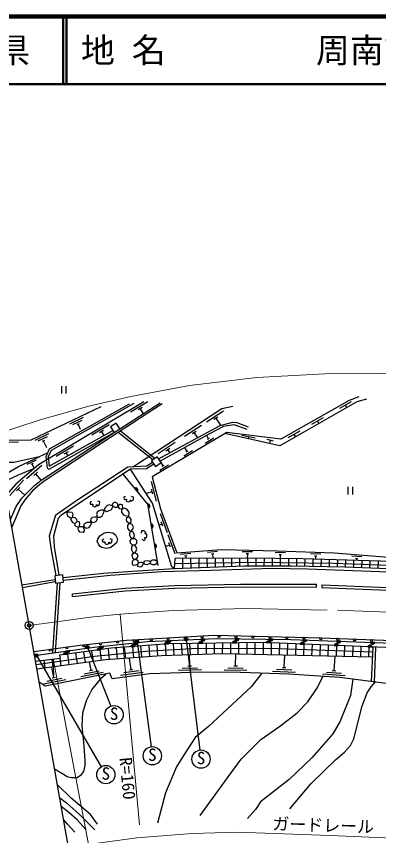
# Model space of a CAD drawing. Units: millimetres at full size, sheet at 1:1000; details may follow other scales. Extents: x 40000 to 680000, y 20000 to 380000.
# Drawn here: x 360864 to 414258, y 259166 to 380000 of the extents above; entities that cross this region are included whole.
import ezdxf
from ezdxf.enums import TextEntityAlignment as Align

# ---------------------------------------------------------------- set-up
doc = ezdxf.new("R2010")
doc.units = ezdxf.units.MM
doc.header["$LTSCALE"] = 1000
doc.header["$PDMODE"] = 32
doc.header["$PDSIZE"] = 500
doc.linetypes.add('CHAIN', pattern=[18.5, 12, -1.5, 3.5, -1.5])
for name, color, linetype, lineweight in [('M-BGD', 7, 'Continuous', 25), ('M-BGD-EXST', 7, 'Continuous', 25), ('M-BMK', 2, 'CHAIN', 13), ('M-BMK-OTRS', 5, 'Continuous', 25), ('M-BMK-SRVR', 3, 'Continuous', 25), ('M-STR-HTXT', 7, 'Continuous', 13), ('M-TTL', 2, 'Continuous', 140), ('M-TTL-LINE', 7, 'Continuous', 50)]:
    doc.layers.add(name, color=color, linetype=linetype, lineweight=lineweight)
doc.layers.add('M-OTRS', color=6, linetype='Continuous')
doc.layers.add('M-TTL-TXT', color=7, linetype='Continuous')
doc.styles.add('ＭＳ ゴシック', font='')
doc.styles.get('ＭＳ ゴシック').set_extended_font_data('MS Gothic')

msp = doc.modelspace()

# ---------------------------------------------------------------- hatches: boundary and pattern name
at = {"layer": 'M-BGD'}
for points in [[(378711, 309928), (378314, 310412, -0.84072)], [(380331, 307481), (380228, 308098, -0.84072)], [(380826, 304522), (380723, 305139, -0.84072)], [(381320, 301563), (381217, 302180, -0.84072)], [(378091, 287563), (378714, 287627, -0.84072)], [(383330, 287475), (382707, 287425, -0.84072)], [(383077, 287906), (383702, 287933, -0.84072)], [(388330, 287537), (387704, 287530, -0.84072)], [(388072, 288123), (388698, 288151, -0.84072)], [(393330, 287598), (392704, 287591, -0.84072)], [(393070, 288190), (393696, 288183, -0.84072)], [(398328, 287602), (397703, 287628, -0.84072)], [(398070, 288135), (398696, 288128, -0.84072)], [(403324, 287397), (402699, 287422, -0.84072)], [(403068, 288036), (403694, 288013, -0.84072)], [(408065, 287857), (408691, 287835, -0.84072)], [(413062, 287678), (413687, 287656, -0.84072)], [(368161, 286395), (368781, 286480, -0.84072)], [(373370, 286603), (372750, 286520, -0.84072)], [(373117, 287051), (373740, 287115, -0.84072)], [(378346, 287078), (377722, 287028, -0.84072)], [(408320, 287191), (407695, 287217, -0.84072)], [(413316, 286986), (412691, 287011, -0.84072)], [(368414, 285940), (367794, 285857, -0.84072)]]:
    msp.add_hatch(color=256, dxfattribs=at).paths.add_polyline_path(points)
at = {"layer": 'M-BGD-EXST'}
for points in [[(378906, 287879, -1), (378466, 287639, -0.41421), (378566, 287979, -0.41421)], [(386095, 288239, -1), (385656, 288000, -0.41421), (385756, 288339, -0.41421)], [(371545, 287086, -1), (371106, 286847, -0.41421), (371206, 287186, -0.41421)], [(364039, 285871, -1), (363600, 285632, -0.41421), (363700, 285971, -0.41421)]]:
    msp.add_hatch(color=256, dxfattribs=at).paths.add_polyline_path(points)

# ---------------------------------------------------------------- linework, layer by layer
at = {"layer": 'M-BGD'}
for p, q in [((367492, 325473), (367492, 324355)), ((368159, 325473), (368159, 324355)), ((376108, 319177), (382041, 323010)), ((380243, 323161), (377667, 321624)), ((410218, 323127), (408477, 322142)), ((409348, 322635), (409551, 322276)), ((379409, 322314), (378808, 321955)), ((379109, 322135), (379548, 321399)), ((391371, 321788), (388864, 320141)), ((370707, 320831), (368673, 319869)), ((370496, 320399), (369140, 319758)), ((390574, 320906), (389989, 320522)), ((390282, 320714), (390952, 319695)), ((406102, 320800), (404361, 319815)), ((405232, 320307), (405443, 319935)), ((370105, 319882), (369788, 319733)), ((369946, 319807), (370267, 319130)), ((374558, 319768), (371982, 318231)), ((388146, 319669), (385638, 318022)), ((365594, 318411), (363560, 317449)), ((365383, 317980), (364027, 317338)), ((373725, 318921), (373124, 318563)), ((373424, 318742), (373764, 318172)), ((380996, 314586), (375887, 318634)), ((376228, 318856), (381303, 314809)), ((387349, 318787), (386764, 318403)), ((387057, 318595), (387548, 317847)), ((388689, 317072), (389978, 317839)), ((389180, 317713), (388912, 318164)), ((389030, 317624), (389331, 317803)), ((396070, 317794), (394111, 318193)), ((395090, 317993), (395031, 317703)), ((402638, 318841), (400897, 317857)), ((401768, 318349), (401985, 317965)), ((361163, 317202), (358913, 317164)), ((364992, 317463), (364676, 317313)), ((364834, 317388), (365302, 316398)), ((369305, 316633), (366729, 315096)), ((384277, 317128), (381769, 315480)), ((398782, 317343), (397809, 317575)), ((398295, 317459), (398189, 317002)), ((368472, 315786), (367870, 315427)), ((368171, 315607), (368425, 315181)), ((383480, 316245), (382895, 315861)), ((383188, 316053), (383474, 315618)), ((385542, 315197), (386831, 315965)), ((386033, 315839), (385696, 316405)), ((385883, 315749), (386183, 315928)), ((363754, 314552), (362391, 313925)), ((382490, 313728), (382189, 314217)), ((364631, 313735), (362364, 311770)), ((363357, 314040), (363039, 313893)), ((363198, 313966), (363487, 313338)), ((381999, 313086), (383288, 313854)), ((382339, 313638), (382640, 313818)), ((363958, 312756), (363429, 312297)), ((363694, 312526), (364528, 311563)), ((361915, 311570), (359897, 309350)), ((381532, 308484), (380778, 311388)), ((409731, 310609), (409731, 309491)), ((410398, 310609), (410398, 309491)), ((361363, 310517), (360892, 309999)), ((361128, 310258), (362112, 309364)), ((378314, 310412), (378711, 309928)), ((380864, 309860), (379985, 309632)), ((380952, 309522), (380776, 310199)), ((380228, 308098), (380331, 307481)), ((383119, 303818), (382083, 306634)), ((380723, 305139), (380826, 304522)), ((382320, 305122), (381901, 304968)), ((382440, 304794), (382199, 305451)), ((384258, 300721), (383223, 303536)), ((381217, 302180), (381320, 301563)), ((383580, 301696), (383338, 302353)), ((383459, 302025), (382862, 301805)), ((390516, 301060), (389020, 300945)), ((395664, 300999), (394164, 301033)), ((400512, 300872), (399013, 300923)), ((386563, 300757), (385067, 300642)), ((385350, 300047), (385373, 298615)), ((386012, 300413), (385663, 300387)), ((385838, 300400), (385865, 300050)), ((386550, 300052), (386572, 298658)), ((387750, 300057), (387772, 298702)), ((388950, 300062), (388971, 298745)), ((389966, 300717), (389617, 300690)), ((389791, 300704), (389840, 300066)), ((390150, 300067), (390171, 298789)), ((391351, 300072), (391370, 298833)), ((392551, 300077), (392570, 298876)), ((393751, 300082), (393769, 298920)), ((395082, 300712), (394732, 300720)), ((394907, 300716), (394893, 300087)), ((394951, 300087), (394969, 298948)), ((396169, 300072), (396152, 298953)), ((397369, 300056), (397353, 298959)), ((398569, 300040), (398553, 298964)), ((399927, 300592), (399577, 300604)), ((399752, 300598), (399733, 300025)), ((399768, 300024), (399753, 298969)), ((400968, 300008), (400953, 298975)), ((402168, 299992), (402153, 298961)), ((403368, 299971), (403353, 298933)), ((405737, 300662), (404238, 300721)), ((404568, 299935), (404553, 298905)), ((405151, 300384), (404801, 300398)), ((404976, 300391), (404957, 299923)), ((405767, 299898), (405752, 298877)), ((406967, 299862), (406952, 298849)), ((408177, 299825), (408142, 298822)), ((409376, 299788), (409342, 298793)), ((411788, 300269), (410293, 300384)), ((410576, 299751), (410541, 298748)), ((411192, 300014), (410843, 300041)), ((411018, 300027), (410995, 299739)), ((411775, 299715), (411740, 298704)), ((412974, 299678), (412939, 298660)), ((414174, 299642), (414138, 298615)), ((367699, 297629), (366506, 297502)), ((366506, 297502), (366622, 296408)), ((367815, 296535), (367699, 297629)), ((361674, 296166), (366564, 296955)), ((366603, 296590), (361751, 295731)), ((366237, 286129), (366926, 296441)), ((367280, 296478), (366570, 286175)), ((366622, 296408), (367815, 296535)), ((405090, 295830), (405090, 296230)), ((405886, 296162), (405869, 295762)), ((405886, 296162), (415644, 295751)), ((369152, 294453), (369111, 294851)), ((405869, 295762), (415627, 295351)), ((378714, 287627), (378091, 287563)), ((383702, 287933), (383077, 287906)), ((388698, 288151), (388072, 288123)), ((392424, 287587), (392419, 285972)), ((392704, 287591), (393330, 287598)), ((393696, 288183), (393070, 288190)), ((393625, 287602), (393619, 285943)), ((394825, 287616), (394818, 285914)), ((396025, 287631), (396018, 285885)), ((397225, 287646), (397218, 285856)), ((397703, 287628), (398328, 287602)), ((398696, 288128), (398070, 288135)), ((398425, 287598), (398418, 285827)), ((403694, 288013), (403068, 288036)), ((408691, 287835), (408065, 287857)), ((413687, 287656), (413062, 287678)), ((368781, 286480), (368161, 286395)), ((371956, 286414), (372177, 284853)), ((372750, 286520), (373370, 286603)), ((373740, 287115), (373117, 287051)), ((373181, 286578), (373337, 285011)), ((374371, 286737), (374531, 285139)), ((375565, 286856), (375728, 285225)), ((376762, 286952), (376925, 285311)), ((377722, 287028), (378346, 287078)), ((377958, 287047), (378123, 285397)), ((379154, 287142), (379320, 285483)), ((380384, 287240), (380484, 285566)), ((381581, 287336), (381681, 285652)), ((382707, 287425), (383330, 287475)), ((382777, 287431), (382879, 285714)), ((383976, 287484), (384079, 285755)), ((385177, 287499), (385279, 285796)), ((386378, 287513), (386478, 285837)), ((387624, 287529), (387618, 285875)), ((387704, 287530), (388330, 287537)), ((388824, 287543), (388818, 285916)), ((390024, 287558), (390019, 285957)), ((391224, 287573), (391219, 285998)), ((399649, 287548), (399587, 285798)), ((400848, 287499), (400787, 285769)), ((402047, 287449), (401986, 285740)), ((402699, 287422), (403324, 287397)), ((403246, 287400), (403186, 285711)), ((404445, 287351), (404386, 285682)), ((405644, 287301), (405586, 285653)), ((406843, 287252), (406785, 285624)), ((407695, 287217), (408320, 287191)), ((408042, 287203), (407985, 285595)), ((409241, 287153), (409185, 285566)), ((410440, 287104), (410385, 285537)), ((411639, 287055), (411584, 285508)), ((412691, 287011), (413316, 286986)), ((412838, 287005), (412784, 285479)), ((413417, 286981), (413180, 281867)), ((413817, 286965), (413587, 281814)), ((367265, 285308), (367422, 284203)), ((367794, 285857), (368414, 285940)), ((368388, 285937), (368611, 284365)), ((369578, 286096), (369800, 284528)), ((370767, 286255), (370988, 284690)), ((377783, 283653), (377554, 285356)), ((386420, 284200), (386368, 285833)), ((393172, 284208), (393204, 285953)), ((400341, 283968), (400420, 285778)), ((407697, 283499), (407837, 285599)), ((364886, 284988), (365044, 283878)), ((366076, 285148), (366233, 284041)), ((366395, 282473), (366089, 284021)), ((371892, 283558), (371651, 284781)), ((386158, 284192), (386682, 284209)), ((392909, 284213), (393434, 284203)), ((400079, 283979), (400604, 283956)), ((370353, 282642), (373664, 283296)), ((370846, 283046), (373054, 283481)), ((371634, 283507), (372149, 283609)), ((376190, 282834), (379535, 283282)), ((376707, 283206), (378937, 283505)), ((377522, 283618), (378043, 283687)), ((384752, 283547), (388126, 283654)), ((385305, 283865), (387554, 283936)), ((391473, 283640), (394848, 283576)), ((392041, 283929), (394291, 283887)), ((398630, 283441), (402001, 283296)), ((399205, 283717), (401452, 283620)), ((405973, 283013), (409340, 282787)), ((406554, 283274), (408799, 283124)), ((407435, 283516), (407959, 283481)), ((364856, 281557), (368167, 282211)), ((365349, 281961), (367557, 282396)), ((366137, 282422), (366652, 282524))]:
    msp.add_line(p, q, dxfattribs=at)
for points in [[(411337, 323868), (409930, 323347), (399851, 317648), (391875, 318646), (380879, 312096), (382107, 307370), (384497, 300873), (391075, 301378), (399295, 301190), (407696, 300859), (416927, 300148), (422432, 300162), (427927, 299975), (429297, 323666)], [(379662, 323132), (364098, 313843), (360804, 310987), (359336, 309372)], [(382337, 322835), (373599, 317144), (365123, 311559), (364318, 310976), (363260, 310017), (362167, 308748), (361527, 307788), (360167, 304676)], [(375266, 318637), (365636, 313179), (365434, 313369), (365233, 315070), (365726, 316224), (377561, 322872)], [(378154, 322878), (366002, 315950), (365553, 315013), (365678, 313642), (375085, 318912)], [(412491, 323545), (411064, 323138), (399705, 316666), (391577, 318469)], [(357901, 317475), (363031, 317561), (373348, 322444)], [(378121, 313614), (391157, 322178), (392767, 322495)], [(381826, 314716), (390899, 319681), (392761, 320165), (393349, 320086), (395039, 319467)], [(394897, 319083), (392973, 319736), (391412, 319506), (389354, 318406), (382049, 314410)], [(359971, 305783), (360854, 307711), (361681, 308934), (363536, 310790), (364539, 311572), (375266, 318637)], [(365479, 315647), (364236, 315020), (360494, 314212), (358481, 314198)], [(358833, 312214), (361198, 313622), (364236, 315020)], [(366719, 297525), (365990, 301569), (365757, 303375), (366328, 305343), (366689, 306473), (369763, 308627), (377294, 313579), (380106, 313698), (380944, 314229)], [(358985, 311355), (361151, 312397), (363542, 313361)], [(381137, 313964), (380062, 313278), (377672, 313195), (367435, 306397), (367005, 305955), (366322, 303344), (366441, 301775), (367102, 297566)], [(384106, 298569), (383775, 298800), (380924, 308185), (377672, 313195)], [(381745, 299019), (380232, 308073), (376609, 312489)], [(371955, 308465), (371718, 308329), (371760, 308058), (372117, 308067), (372091, 307804), (372405, 307677), (372685, 307821), (372685, 307999), (372820, 307813), (373134, 308016), (373168, 308406), (372863, 308507)], [(376933, 309165), (376696, 309030), (376738, 308758), (377095, 308767), (377069, 308504), (377383, 308377), (377663, 308521), (377663, 308699), (377798, 308513), (378112, 308716), (378146, 309106), (377841, 309207)], [(375071, 307783), (374600, 307944), (374256, 307874), (373850, 307398), (373829, 307181), (374123, 306992), (374453, 307062), (374859, 307272), (375014, 307566), (375086, 307778)], [(369140, 306084), (369231, 306540), (369062, 306841), (368642, 306897), (368515, 306869), (368305, 306715), (368382, 306267), (368698, 306141), (368950, 305993)], [(369813, 305474), (369757, 305769), (369512, 306028), (369140, 306084), (368950, 305993), (368880, 305720), (369112, 305348), (369505, 305221)], [(370185, 304779), (370199, 305186), (370108, 305446), (369813, 305474), (369505, 305221), (369406, 304983), (369631, 304808), (370003, 304653)], [(379418, 302905), (379585, 302689), (379847, 302769), (379790, 303120), (380053, 303131), (380136, 303460), (379954, 303717), (379778, 303692), (379944, 303852), (379699, 304135), (379308, 304114), (379250, 303798)], [(373758, 302903), (373520, 302767), (373563, 302496), (373919, 302505), (373893, 302242), (374207, 302115), (374487, 302259), (374487, 302437), (374623, 302250), (374936, 302454), (374970, 302844), (374665, 302945)], [(378341, 301985), (378628, 302323), (378614, 302694), (378362, 302919), (377794, 302954), (377591, 302701), (377640, 302358), (377983, 302020)], [(378854, 299397), (378811, 299650), (378713, 299818), (378341, 299874), (378005, 299734), (377906, 299545), (377949, 299159), (378145, 299054), (378453, 299110), (378629, 299173), (378734, 299215)], [(380616, 299559), (380425, 299670), (380138, 299691), (379773, 299663), (379633, 299593), (379654, 299341), (379780, 299180), (379990, 299131), (380215, 299180), (380411, 299250), (380602, 299342)], [(537207, 294959), (511515, 296042), (491766, 296871), (491755, 296266), (485672, 296673), (485672, 297168), (467097, 297859), (435986, 298904), (419393, 299482), (403099, 299980), (395065, 300087), (384218, 300043), (384106, 298569)], [(367743, 297219), (373686, 297871), (378715, 298225), (384106, 298569)], [(367783, 296839), (374704, 297592), (382292, 298099), (389567, 298327), (398555, 298595), (403765, 298497), (418483, 297985), (447667, 297017), (489452, 295626), (514789, 294527), (560710, 292659)], [(384106, 298569), (394501, 298946), (401484, 298977), (409271, 298795), (422110, 298321), (436093, 297859), (458623, 297097), (469416, 296681), (487246, 296088), (499422, 295711), (514533, 295011), (531434, 294384), (537173, 294183)], [(384162, 299306), (396144, 299496), (407602, 299328), (437545, 298288), (455498, 297716), (470292, 297223), (485672, 296673)], [(369111, 294851), (376883, 295663), (384196, 296045), (393895, 296255), (405091, 296230)], [(369152, 294453), (376915, 295264), (384211, 295646), (393899, 295855), (405090, 295830)], [(363414, 286343), (370251, 287268), (377084, 287995), (390048, 288714), (405861, 288358), (437230, 287174), (474945, 285821), (478136, 285100)], [(363518, 285753), (372332, 286971), (380213, 287781), (390314, 288221), (401310, 288099), (420453, 287414), (436069, 286811), (474822, 285286), (480683, 283882), (486395, 281189)], [(485481, 280514), (479451, 283343), (475162, 284646), (462191, 284975), (397259, 287646), (383347, 287476), (374824, 286797), (367231, 285782), (367294, 285312), (363682, 284826)], [(363759, 284394), (372379, 285615), (379954, 286371), (387499, 286820), (399474, 286776), (413385, 286283)], [(413347, 285466), (391269, 285999), (382242, 285693), (373983, 285099), (363878, 283719)], [(470681, 283184), (468529, 281463), (466631, 280888), (465345, 279160), (461825, 277210), (434612, 278246), (420614, 279128), (417637, 281289), (408524, 282471), (401038, 282972), (393890, 283231), (388151, 283285), (380535, 283043), (374990, 282300), (374643, 283112), (365081, 281225), (364220, 281790)], [(366482, 269011), (367813, 268223), (368357, 267861), (368978, 267718), (369808, 267718), (370467, 268157), (370792, 268624), (370992, 269502), (371018, 270328), (370797, 272968), (370536, 275355), (370681, 277260), (371203, 279106), (371986, 280673), (373475, 282499), (374024, 282990)], [(397046, 283117), (395473, 281106), (389176, 275284), (387212, 273660), (385588, 271150), (384473, 269297), (382848, 265464), (381677, 261025)], [(387957, 262123), (392004, 267685), (394009, 270439), (396897, 273327), (399858, 275426), (402258, 277264), (403813, 278876), (405238, 280994), (406042, 282637)], [(410450, 282221), (410092, 279811), (408612, 276025), (407506, 274169), (404430, 270626), (401076, 267460), (396840, 264144), (396109, 263040), (394948, 261693)], [(401195, 263104), (404337, 266833), (407885, 270345), (409222, 271451), (410113, 272480), (410613, 273461), (410984, 274962), (411797, 278175), (412588, 280230), (413155, 281121), (413730, 281796)], [(372799, 260868), (371789, 262280), (370876, 263044), (368932, 264704), (366902, 266642)], [(367228, 264799), (368254, 263997), (370148, 262301), (372407, 260023)], [(371076, 260044), (369834, 261475), (368588, 262573), (367469, 263442)], [(369457, 259664), (368421, 260875), (367801, 261566)]]:
    msp.add_lwpolyline(points, dxfattribs=at)
for points in [[(375273, 318627), (376108, 319177), (375558, 320012), (374723, 319462)], [(381380, 313629), (382189, 314217), (381601, 315026), (380792, 314438)], [(375885, 307755), (375744, 308176), (375379, 308337), (375183, 308246), (374979, 308057), (375071, 307783), (375358, 307594), (375610, 307629)], [(373829, 307181), (373378, 307164), (373077, 307066), (372775, 306870), (372670, 306534), (372824, 306142), (373210, 306121), (373512, 306352), (373722, 306702)], [(376566, 307375), (376488, 307938), (376257, 308029), (376018, 307987), (375885, 307755), (375892, 307538), (376032, 307398)], [(377429, 306147), (377464, 306871), (377141, 307312), (376755, 307480), (376377, 307270), (376363, 306829), (376699, 306443), (377267, 306261)], [(372824, 306142), (372445, 306126), (372010, 306098), (371828, 305888), (371786, 305601), (371968, 305349), (372347, 305398), (372711, 305601), (372767, 305797)], [(377569, 305220), (377801, 305447), (377773, 305776), (377604, 306063), (377429, 306147), (377106, 306035), (377029, 305734), (377148, 305482)], [(370592, 304751), (370802, 304499), (370830, 304141), (370690, 303889), (370234, 303917), (370052, 304190), (369975, 304365), (370003, 304653), (370185, 304779)], [(371968, 305349), (371532, 305368), (371237, 305333), (370789, 305109), (370824, 304780), (371153, 304527), (371581, 304604), (371806, 304927)], [(377717, 304041), (378006, 304373), (378102, 304646), (377927, 305073), (377569, 305220), (377366, 305171), (377219, 304905), (377247, 304520), (377408, 304303)], [(372862, 302883), (373153, 303362), (373742, 303763), (374293, 303904), (375079, 303842), (375465, 303551), (375763, 302923), (375622, 302357), (375213, 301988), (374678, 301627), (374081, 301524), (373436, 301666), (373208, 301799), (372972, 302176), (372767, 302601)], [(378078, 302936), (378271, 303369), (378208, 303649), (378039, 303957), (377717, 304041), (377527, 303824), (377527, 303488), (377675, 303208)], [(378327, 300835), (378607, 301348), (378509, 301705), (378341, 301985), (377983, 302020), (377850, 301740), (377829, 301341), (377983, 301012)], [(378341, 299874), (378663, 300114), (378790, 300352), (378684, 300716), (378327, 300835), (378067, 300835), (377885, 300604), (377990, 300086)], [(381653, 299569), (381317, 299818), (380876, 299818), (380672, 299720), (380616, 299559), (380602, 299342), (380728, 299209), (380904, 299174), (381261, 299174), (381423, 299230), (381542, 299293)], [(379654, 299341), (379415, 299460), (379197, 299446), (378854, 299397), (378734, 299215), (378727, 298907), (378966, 298830), (379239, 298865), (379464, 299012), (379520, 299124)]]:
    msp.add_lwpolyline(points, close=True, dxfattribs=at)
for centre in [(373275, 287439), (375761, 287703), (378252, 287909), (380748, 288048), (383244, 288187), (385740, 288325), (388236, 288464), (390733, 288549), (393233, 288493), (395732, 288436), (398231, 288380), (400731, 288324), (403230, 288267), (405730, 288211), (408228, 288118), (410726, 288024), (413224, 287930), (365832, 286519), (368310, 286854), (370789, 287174)]:
    msp.add_circle(centre, 150, dxfattribs=at)
for centre, start, end in [((378470, 310135), 319.25546, 119.47319), ((380226, 307780), 289.3732, 89.59093), ((380720, 304821), 289.3732, 89.59093), ((381214, 301862), 289.3732, 89.59093), ((378397, 287649), 195.76196, 355.9797), ((383023, 287396), 14.44634, 174.66408), ((383387, 287974), 192.38573, 352.60346), ((388018, 287479), 10.59035, 170.80808), ((388383, 288191), 192.38573, 352.60346), ((393017, 287540), 10.59035, 170.80808), ((393384, 288241), 189.25448, 349.47221), ((398014, 287561), 7.5353, 167.75303), ((398383, 288186), 189.25448, 349.47221), ((403009, 287355), 7.5353, 167.75303), ((403383, 288079), 187.84149, 348.05922), ((408380, 287900), 187.84149, 348.05922), ((413377, 287722), 187.84149, 348.05922), ((368463, 286491), 197.75285, 357.97058), ((373067, 286507), 17.50747, 177.72521), ((373423, 287138), 195.76196, 355.9797), ((378039, 286999), 14.44634, 174.66408), ((408005, 287149), 7.5353, 167.75303), ((413001, 286944), 7.5353, 167.75303), ((368112, 285845), 17.50747, 177.72521)]:
    msp.add_arc(centre, 318, start, end, dxfattribs=at)
at = {"layer": 'M-BGD-EXST'}
for p, q in [((378686, 287759), (380723, 272276)), ((385875, 288119), (387913, 271789)), ((371325, 286967), (374765, 278247)), ((363819, 285752), (373369, 269333))]:
    msp.add_line(p, q, dxfattribs=at)
for centre, radius in [((378686, 287759), 250), ((385875, 288119), 250), ((371325, 286967), 250), ((363819, 285752), 250), ((375261, 276991), 1350), ((380899, 270938), 1350), ((388080, 270449), 1350), ((374048, 268166), 1350)]:
    msp.add_circle(centre, radius, dxfattribs=at)
at = {"layer": 'M-BMK'}
msp.add_lwpolyline([(362736, 290169), (371805, 291402), (376148, 291817), (383977, 292370), (394684, 292686), (410630, 292342), (432872, 291419), (461807, 290123), (502756, 288455), (561894, 286313), (576767, 285639)], dxfattribs=at)
at = {"layer": 'M-BMK-OTRS'}
msp.add_line((370313, 247380), (357600, 319178), dxfattribs=at)
at = {"layer": 'M-BMK-SRVR'}
msp.add_circle((362736, 290169), 600, dxfattribs=at)
at = {"layer": 'M-OTRS'}
msp.add_point((362736, 290169), dxfattribs=at)
at = {"layer": 'M-STR-HTXT'}
for p, q in [((379020, 260761), (376148, 291817)), ((366276, 285225), (366396, 282773))]:
    msp.add_line(p, q, dxfattribs=at)
for points in [[(357747, 318345), (364378, 320514), (371559, 322497), (377737, 323940), (386380, 325552), (396326, 326737), (406345, 327267), (414867, 327341), (429823, 326615), (457821, 325496), (486761, 324285), (516440, 323130), (577688, 320652)], [(366276, 285225), (374393, 242645), (399550, 242213)], [(368524, 257482), (378633, 258826), (386767, 259490), (393445, 259650), (407052, 259203), (445392, 257582), (476556, 256325)]]:
    msp.add_lwpolyline(points, dxfattribs=at)
at = {"layer": 'M-TTL'}
msp.add_line((680000, 380000), (40000, 380000), dxfattribs=at)
at = {"layer": 'M-TTL-LINE'}
for p, q in [((367750, 380000), (367750, 370000)), ((368250, 380000), (368250, 370000)), ((40000, 370000), (680000, 370000))]:
    msp.add_line(p, q, dxfattribs=at)

# ---------------------------------------------------------------- texts
at = {"layer": 'M-BGD-EXST', "style": 'ＭＳ ゴシック'}
for p in [(374605, 275699), (380244, 269645), (387425, 269157), (373393, 266874)]:
    msp.add_text('S', height=1833, rotation=358.508, dxfattribs=at).set_placement(p, align=Align.BOTTOM_LEFT)
at = {"layer": 'M-STR-HTXT', "style": 'ＭＳ ゴシック'}
for s, rotation, p in [('R=160', 275.282, (375509, 270570)), ('ガードレール\u3000L=116.7', 358.117, (398552, 259482))]:
    msp.add_text(s, height=1833, rotation=rotation, dxfattribs=at).set_placement(p, align=Align.BOTTOM_LEFT)
at = {"layer": 'M-TTL-TXT', "style": 'ＭＳ ゴシック'}
msp.add_text('山\u3000口\u3000県', height=3666, dxfattribs=at).set_placement((350375, 375000), align=Align.MIDDLE_CENTER)
for s, p in [('地 名', (370380, 375000)), ('周南市大字中須南', (405024, 375000))]:
    msp.add_text(s, height=3666, dxfattribs=at).set_placement(p, align=Align.MIDDLE_LEFT)

doc.saveas('drawing.dxf')
